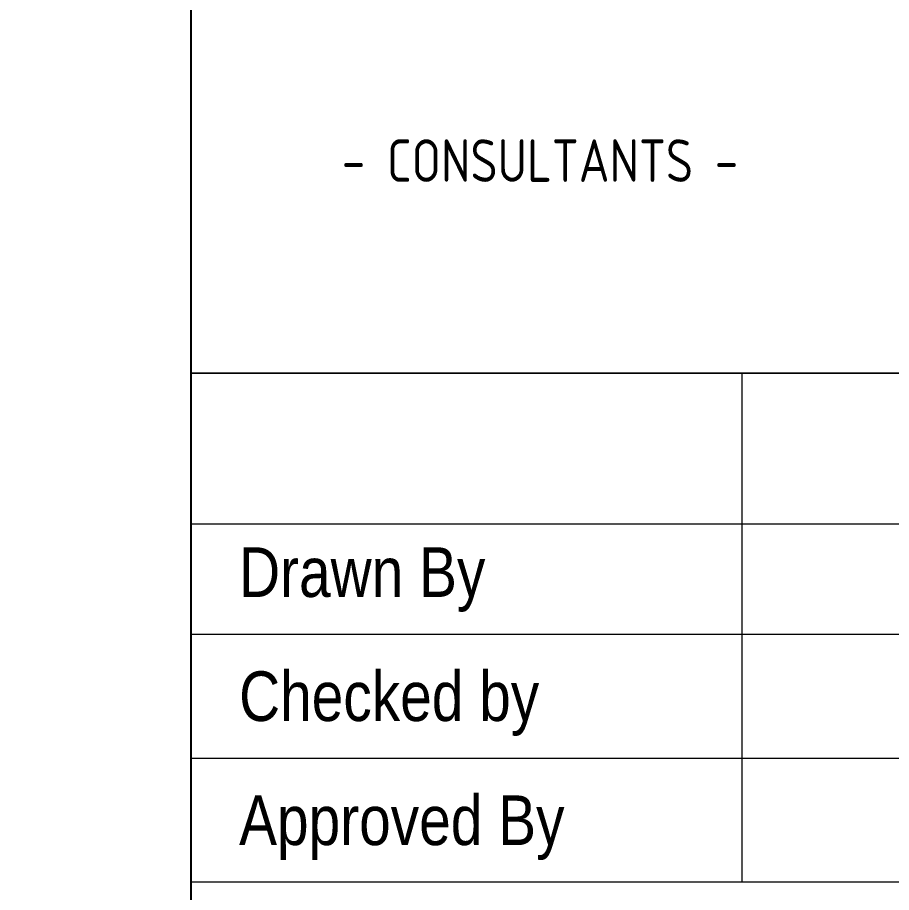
# Model space of a CAD drawing. Header units: millimetres. Extents: x 1112055 to 3390982, y -148532 to 766891.
# Drawn here: x 2311479 to 2314511, y 244974 to 248010 of the extents above; entities that cross this region are included whole.
import ezdxf

# ---------------------------------------------------------------- set-up
doc = ezdxf.new("R2010")
doc.units = ezdxf.units.MM
doc.layers.add('B TITLE BLOCK', color=250, linetype='Continuous', lineweight=0)
doc.layers.add('tb text', color=7, linetype='Continuous', lineweight=13)
doc.styles.add('SWINC', font='swissc.ttf')

msp = doc.modelspace()

# ---------------------------------------------------------------- linework, layer by layer
at = {"layer": 'B TITLE BLOCK', "color": 250, "lineweight": 0}
for p, q in [((2319349.66525876, 246776.458582073), (2312080.596556388, 246776.458582073)), ((2312080.596556388, 246776.458582073), (2319349.66525876, 246776.458582073)), ((2312080.596556388, 246776.458582073), (2319349.66525876, 246776.458582073)), ((2313993.70551764, 245009.752784435), (2313993.70551764, 246776.4507749491)), ((2312080.792701227, 246253.158947059), (2319349.861403599, 246253.158947059)), ((2312080.792701227, 246253.158947059), (2319349.861403599, 246253.158947059)), ((2312080.792701227, 245870.5635518365), (2319349.861403599, 245870.5635518365)), ((2312080.792701227, 245870.5635518365), (2319349.861403599, 245870.5635518365)), ((2312080.792701227, 245440.1581681443), (2319349.861403599, 245440.1581681443)), ((2312080.792701227, 245440.1581681443), (2319349.861403599, 245440.1581681443)), ((2312080.792701227, 245440.1581681443), (2319349.861403599, 245440.1581681443)), ((2319349.861403599, 245009.7527844521), (2312080.546845784, 245009.7527844521)), ((2319349.861403599, 245009.7527844521), (2312080.792701227, 245009.7527844521))]:
    msp.add_line(p, q, dxfattribs=at)
at = {"layer": 'B TITLE BLOCK', "color": 250, "lineweight": 0, "const_width": 6.061100518399976}
for points in [[(2312080.596556388, 238544.6462282734), (2319349.66525876, 238544.6462282734), (2319349.66525876, 285913.828988552), (2312080.596556388, 285913.828988552)], [(2319349.66525876, 238544.6462282734), (2312080.596556388, 238544.6462282734), (2312080.596556388, 252409.3861931128), (2319349.66525876, 252409.3861931128)]]:
    msp.add_lwpolyline(points, close=True, dxfattribs=at)

# ---------------------------------------------------------------- texts
at = {"layer": 'B TITLE BLOCK', "color": 251, "insert": (2313291.691810822, 247894.7056740806), "char_height": 184.391980564151, "attachment_point": 2, "style": 'SWINC'}
msp.add_mtext_dynamic_manual_height_columns('\\pxsm1,qj;{\\fBankGothic Lt BT|b0|i0|c0|p34;BHOOMI\\P\\ps*,q*;\\fGost|b0|i0|c0|p2;\\H0.8x;- CONSULTANTS -\\C1; }', width=482147.5043644851, gutter_width=0, heights=[67819.55642406414], dxfattribs=at)
at = {"layer": 'tb text', "style": 'SWINC'}
for s, p in [('Drawn By', (2312247.537361487, 245999.6868070299)), ('Checked by', (2312247.537361487, 245569.2814233297)), ('Approved By', (2312247.537361487, 245138.8760396372))]:
    msp.add_text(s, height=172.1621534772311, dxfattribs=at).set_placement(p)

doc.saveas('drawing.dxf')
